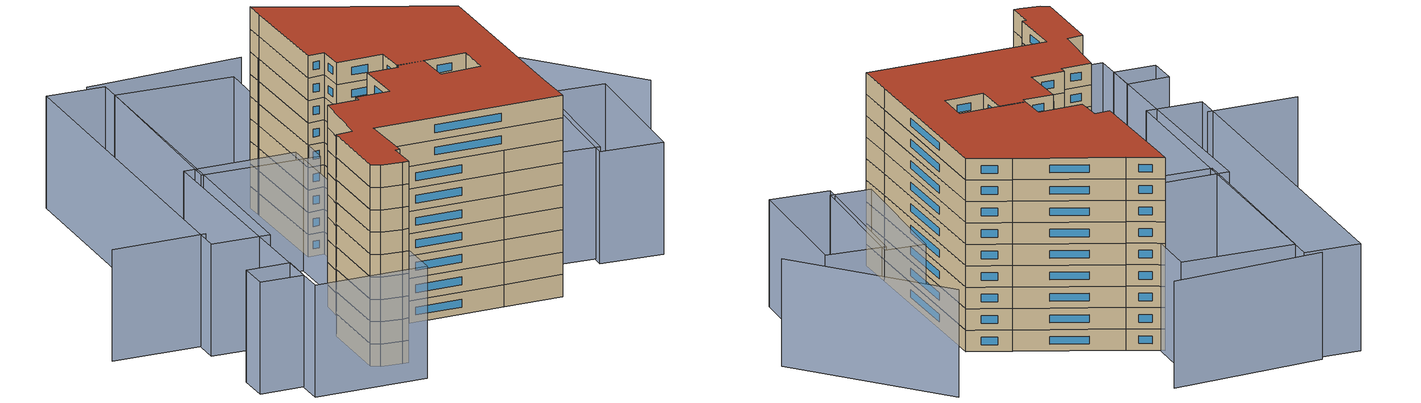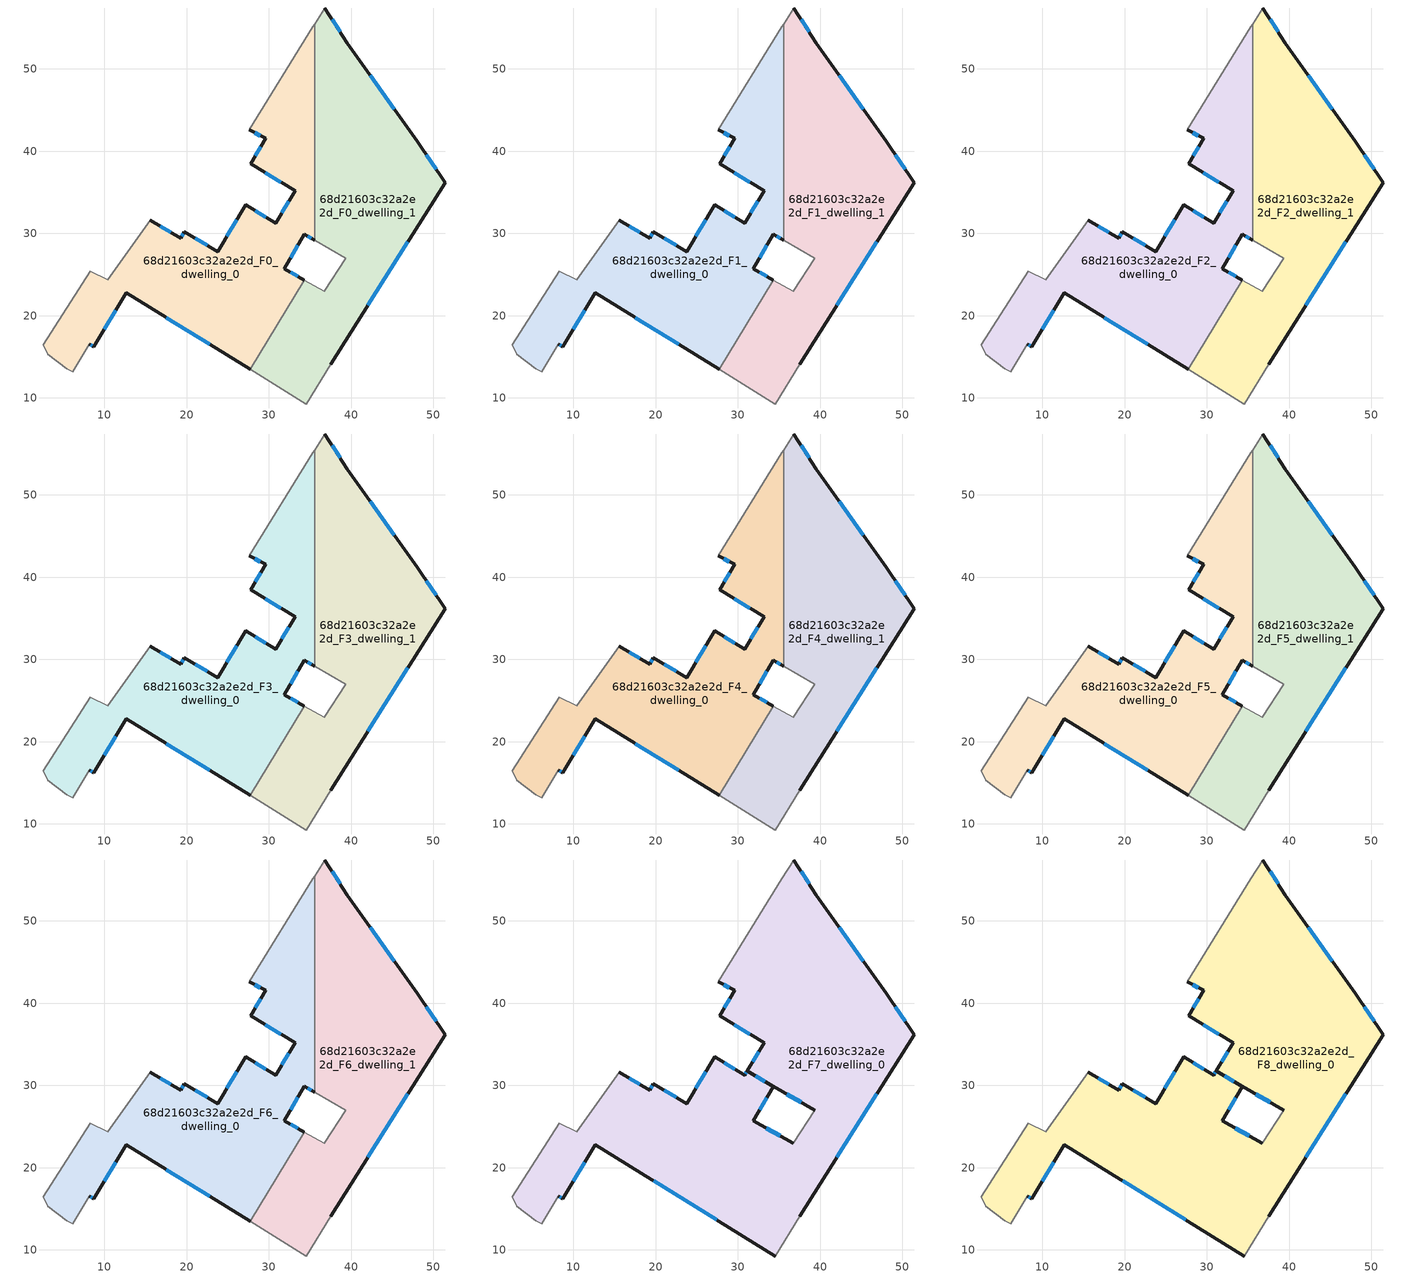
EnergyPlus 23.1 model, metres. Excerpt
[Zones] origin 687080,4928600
68d21603c32a2e2d_F0_dwelling_0
 floor ground (EU_floor_Construction): 35.56,55.42 35.56,29.17 34.3,29.91 31.87,25.7 34.31,24.34 27.76,13.46 12.63,22.82 8.71,16.24 8.18,16.55 6.15,13.18 5.43,13.56 3.14,15.31 2.57,16.49 8.26,25.37 10.41,24.39 15.6,31.6 19.27,29.44 19.72,30.21 23.81,27.79 27.18,33.52 30.81,31.23 33.19,35.19 27.78,38.45 29.59,41.55 27.61,42.58 35.36,55.11 z0
 wall outside (EU_wall_Construction): 27.61,42.58 29.59,41.55 27.78,38.45 33.19,35.19 30.81,31.23 27.18,33.52 23.81,27.79 19.72,30.21 19.27,29.44 15.6,31.6 / 34.31,24.34 31.87,25.7 34.3,29.91 35.56,29.17 / 8.18,16.55 8.71,16.24 12.63,22.82 27.76,13.46 z0:3
 wall adiabatic (EU_wall_Construction): 35.56,55.42 35.36,55.11 27.61,42.58 / 15.6,31.6 10.41,24.39 8.26,25.37 2.57,16.49 3.14,15.31 5.43,13.56 6.15,13.18 8.18,16.55 / 27.76,13.46 34.31,24.34 z0:3
 wall to 68d21603c32a2e2d_F0_dwelling_1 (EU_wall_Construction): 35.56,29.17 35.56,55.42 z0:3
 window (EU_Window_Construction): 22.48,28.57 21.05,29.42 / 26.09,31.65 24.91,29.65 / 29.63,31.97 28.36,32.77 / 32.42,33.9 31.59,32.51 / 29.54,37.39 31.43,36.25 / 29,40.54 28.37,39.45 / 28.26,42.24 28.95,41.88 / 34.71,29.67 35.15,29.41 / 32.66,27.07 33.51,28.54 / 33.52,24.78 32.67,25.25 / 17.55,19.77 22.84,16.5 / 9.99,18.38 11.36,20.68 / 8.36,16.45 8.54,16.34 / 18.08,30.14 16.8,30.89 / 19.58,29.96 19.42,29.69 z0.98:2.02
68d21603c32a2e2d_F0_dwelling_1
 floor ground (EU_floor_Construction): 39.54,53.13 48.02,41.21 51.44,36.17 37.5,14.1 34.54,9.27 27.76,13.46 34.31,24.34 36.73,22.99 39.33,26.98 35.56,29.17 35.56,55.42 36.79,57.41 z0
 wall outside (EU_wall_Construction): 37.5,14.1 51.44,36.17 48.02,41.21 39.54,53.13 36.79,57.41 z0:3
 wall adiabatic (EU_wall_Construction): 35.56,29.17 39.33,26.98 36.73,22.99 34.31,24.34 27.76,13.46 34.54,9.27 37.5,14.1 / 36.79,57.41 35.56,55.42 z0:3
 window (EU_Window_Construction): 45.27,45.08 42.3,49.26 / 50.33,37.8 49.14,39.57 / 42.04,21.27 46.91,28.99 / 38.65,54.52 37.69,56.02 z0.98:2.02
68d21603c32a2e2d_F1_dwelling_0
 floor to 68d21603c32a2e2d_F0_dwelling_0 (EU_floor_Construction): 35.56,55.42 35.56,29.17 34.3,29.91 31.87,25.7 34.31,24.34 27.76,13.46 12.63,22.82 8.71,16.24 8.18,16.55 6.15,13.18 5.43,13.56 3.14,15.31 2.57,16.49 8.26,25.37 10.41,24.39 15.6,31.6 19.27,29.44 19.72,30.21 23.81,27.79 27.18,33.52 30.81,31.23 33.19,35.19 27.78,38.45 29.59,41.55 27.61,42.58 35.36,55.11 z3
 wall outside (EU_wall_Construction): 27.61,42.58 29.59,41.55 27.78,38.45 33.19,35.19 30.81,31.23 27.18,33.52 23.81,27.79 19.72,30.21 19.27,29.44 15.6,31.6 / 34.31,24.34 31.87,25.7 34.3,29.91 35.56,29.17 / 8.18,16.55 8.71,16.24 12.63,22.82 27.76,13.46 z3:6
 wall adiabatic (EU_wall_Construction): 35.56,55.42 35.36,55.11 27.61,42.58 / 15.6,31.6 10.41,24.39 8.26,25.37 2.57,16.49 3.14,15.31 5.43,13.56 6.15,13.18 8.18,16.55 / 27.76,13.46 34.31,24.34 z3:6
 wall to 68d21603c32a2e2d_F1_dwelling_1 (EU_wall_Construction): 35.56,29.17 35.56,55.42 z3:6
 window (EU_Window_Construction): 22.48,28.57 21.05,29.42 / 26.09,31.65 24.91,29.65 / 29.63,31.97 28.36,32.77 / 32.42,33.9 31.59,32.51 / 29.54,37.39 31.43,36.25 / 29,40.54 28.37,39.45 / 28.26,42.24 28.95,41.88 / 34.71,29.67 35.15,29.41 / 32.66,27.07 33.51,28.54 / 33.52,24.78 32.67,25.25 / 17.55,19.77 22.84,16.5 / 9.99,18.38 11.36,20.68 / 8.36,16.45 8.54,16.34 / 18.08,30.14 16.8,30.89 / 19.58,29.96 19.42,29.69 z3.98:5.02
68d21603c32a2e2d_F1_dwelling_1
 floor to 68d21603c32a2e2d_F0_dwelling_1 (EU_floor_Construction): 39.54,53.13 48.02,41.21 51.44,36.17 37.5,14.1 34.54,9.27 27.76,13.46 34.31,24.34 36.73,22.99 39.33,26.98 35.56,29.17 35.56,55.42 36.79,57.41 z3
 wall outside (EU_wall_Construction): 37.5,14.1 51.44,36.17 48.02,41.21 39.54,53.13 36.79,57.41 z3:6
 wall adiabatic (EU_wall_Construction): 35.56,29.17 39.33,26.98 36.73,22.99 34.31,24.34 27.76,13.46 34.54,9.27 37.5,14.1 / 36.79,57.41 35.56,55.42 z3:6
 window (EU_Window_Construction): 45.27,45.08 42.3,49.26 / 50.33,37.8 49.14,39.57 / 42.04,21.27 46.91,28.99 / 38.65,54.52 37.69,56.02 z3.98:5.02
68d21603c32a2e2d_F2_dwelling_0
 floor to 68d21603c32a2e2d_F1_dwelling_0 (EU_floor_Construction): 35.56,55.42 35.56,29.17 34.3,29.91 31.87,25.7 34.31,24.34 27.76,13.46 12.63,22.82 8.71,16.24 8.18,16.55 6.15,13.18 5.43,13.56 3.14,15.31 2.57,16.49 8.26,25.37 10.41,24.39 15.6,31.6 19.27,29.44 19.72,30.21 23.81,27.79 27.18,33.52 30.81,31.23 33.19,35.19 27.78,38.45 29.59,41.55 27.61,42.58 35.36,55.11 z6
 wall outside (EU_wall_Construction): 27.61,42.58 29.59,41.55 27.78,38.45 33.19,35.19 30.81,31.23 27.18,33.52 23.81,27.79 19.72,30.21 19.27,29.44 15.6,31.6 / 34.31,24.34 31.87,25.7 34.3,29.91 35.56,29.17 / 8.18,16.55 8.71,16.24 12.63,22.82 27.76,13.46 z6:9
 wall adiabatic (EU_wall_Construction): 35.56,55.42 35.36,55.11 27.61,42.58 / 15.6,31.6 10.41,24.39 8.26,25.37 2.57,16.49 3.14,15.31 5.43,13.56 6.15,13.18 8.18,16.55 / 27.76,13.46 34.31,24.34 z6:9
 wall to 68d21603c32a2e2d_F2_dwelling_1 (EU_wall_Construction): 35.56,29.17 35.56,55.42 z6:9
 window (EU_Window_Construction): 22.48,28.57 21.05,29.42 / 26.09,31.65 24.91,29.65 / 29.63,31.97 28.36,32.77 / 32.42,33.9 31.59,32.51 / 29.54,37.39 31.43,36.25 / 29,40.54 28.37,39.45 / 28.26,42.24 28.95,41.88 / 34.71,29.67 35.15,29.41 / 32.66,27.07 33.51,28.54 / 33.52,24.78 32.67,25.25 / 17.55,19.77 22.84,16.5 / 9.99,18.38 11.36,20.68 / 8.36,16.45 8.54,16.34 / 18.08,30.14 16.8,30.89 / 19.58,29.96 19.42,29.69 z6.98:8.02
68d21603c32a2e2d_F2_dwelling_1
 floor to 68d21603c32a2e2d_F1_dwelling_1 (EU_floor_Construction): 39.54,53.13 48.02,41.21 51.44,36.17 37.5,14.1 34.54,9.27 27.76,13.46 34.31,24.34 36.73,22.99 39.33,26.98 35.56,29.17 35.56,55.42 36.79,57.41 z6
 wall outside (EU_wall_Construction): 37.5,14.1 51.44,36.17 48.02,41.21 39.54,53.13 36.79,57.41 z6:9
 wall adiabatic (EU_wall_Construction): 35.56,29.17 39.33,26.98 36.73,22.99 34.31,24.34 27.76,13.46 34.54,9.27 37.5,14.1 / 36.79,57.41 35.56,55.42 z6:9
 window (EU_Window_Construction): 45.27,45.08 42.3,49.26 / 50.33,37.8 49.14,39.57 / 42.04,21.27 46.91,28.99 / 38.65,54.52 37.69,56.02 z6.98:8.02
68d21603c32a2e2d_F3_dwelling_0
 floor to 68d21603c32a2e2d_F2_dwelling_0 (EU_floor_Construction): 35.56,55.42 35.56,29.17 34.3,29.91 31.87,25.7 34.31,24.34 27.76,13.46 12.63,22.82 8.71,16.24 8.18,16.55 6.15,13.18 5.43,13.56 3.14,15.31 2.57,16.49 8.26,25.37 10.41,24.39 15.6,31.6 19.27,29.44 19.72,30.21 23.81,27.79 27.18,33.52 30.81,31.23 33.19,35.19 27.78,38.45 29.59,41.55 27.61,42.58 35.36,55.11 z9
 wall outside (EU_wall_Construction): 27.61,42.58 29.59,41.55 27.78,38.45 33.19,35.19 30.81,31.23 27.18,33.52 23.81,27.79 19.72,30.21 19.27,29.44 15.6,31.6 / 34.31,24.34 31.87,25.7 34.3,29.91 35.56,29.17 / 8.18,16.55 8.71,16.24 12.63,22.82 27.76,13.46 z9:12
 wall adiabatic (EU_wall_Construction): 35.56,55.42 35.36,55.11 27.61,42.58 / 15.6,31.6 10.41,24.39 8.26,25.37 2.57,16.49 3.14,15.31 5.43,13.56 6.15,13.18 8.18,16.55 / 27.76,13.46 34.31,24.34 z9:12
 wall to 68d21603c32a2e2d_F3_dwelling_1 (EU_wall_Construction): 35.56,29.17 35.56,55.42 z9:12
 window (EU_Window_Construction): 22.48,28.57 21.05,29.42 / 26.09,31.65 24.91,29.65 / 29.63,31.97 28.36,32.77 / 32.42,33.9 31.59,32.51 / 29.54,37.39 31.43,36.25 / 29,40.54 28.37,39.45 / 28.26,42.24 28.95,41.88 / 34.71,29.67 35.15,29.41 / 32.66,27.07 33.51,28.54 / 33.52,24.78 32.67,25.25 / 17.55,19.77 22.84,16.5 / 9.99,18.38 11.36,20.68 / 8.36,16.45 8.54,16.34 / 18.08,30.14 16.8,30.89 / 19.58,29.96 19.42,29.69 z9.98:11.02
68d21603c32a2e2d_F3_dwelling_1
 floor to 68d21603c32a2e2d_F2_dwelling_1 (EU_floor_Construction): 39.54,53.13 48.02,41.21 51.44,36.17 37.5,14.1 34.54,9.27 27.76,13.46 34.31,24.34 36.73,22.99 39.33,26.98 35.56,29.17 35.56,55.42 36.79,57.41 z9
 wall outside (EU_wall_Construction): 37.5,14.1 51.44,36.17 48.02,41.21 39.54,53.13 36.79,57.41 z9:12
 wall adiabatic (EU_wall_Construction): 35.56,29.17 39.33,26.98 36.73,22.99 34.31,24.34 27.76,13.46 34.54,9.27 37.5,14.1 / 36.79,57.41 35.56,55.42 z9:12
 window (EU_Window_Construction): 45.27,45.08 42.3,49.26 / 50.33,37.8 49.14,39.57 / 42.04,21.27 46.91,28.99 / 38.65,54.52 37.69,56.02 z9.98:11.02
68d21603c32a2e2d_F4_dwelling_0
 floor to 68d21603c32a2e2d_F3_dwelling_0 (EU_floor_Construction): 35.56,55.42 35.56,29.17 34.3,29.91 31.87,25.7 34.31,24.34 27.76,13.46 12.63,22.82 8.71,16.24 8.18,16.55 6.15,13.18 5.43,13.56 3.14,15.31 2.57,16.49 8.26,25.37 10.41,24.39 15.6,31.6 19.27,29.44 19.72,30.21 23.81,27.79 27.18,33.52 30.81,31.23 33.19,35.19 27.78,38.45 29.59,41.55 27.61,42.58 35.36,55.11 z12
 wall outside (EU_wall_Construction): 27.61,42.58 29.59,41.55 27.78,38.45 33.19,35.19 30.81,31.23 27.18,33.52 23.81,27.79 19.72,30.21 19.27,29.44 15.6,31.6 / 34.31,24.34 31.87,25.7 34.3,29.91 35.56,29.17 / 8.18,16.55 8.71,16.24 12.63,22.82 27.76,13.46 z12:15
 wall adiabatic (EU_wall_Construction): 35.56,55.42 35.36,55.11 27.61,42.58 / 15.6,31.6 10.41,24.39 8.26,25.37 2.57,16.49 3.14,15.31 5.43,13.56 6.15,13.18 8.18,16.55 / 27.76,13.46 34.31,24.34 z12:15
 wall to 68d21603c32a2e2d_F4_dwelling_1 (EU_wall_Construction): 35.56,29.17 35.56,55.42 z12:15
 window (EU_Window_Construction): 22.48,28.57 21.05,29.42 / 26.09,31.65 24.91,29.65 / 29.63,31.97 28.36,32.77 / 32.42,33.9 31.59,32.51 / 29.54,37.39 31.43,36.25 / 29,40.54 28.37,39.45 / 28.26,42.24 28.95,41.88 / 34.71,29.67 35.15,29.41 / 32.66,27.07 33.51,28.54 / 33.52,24.78 32.67,25.25 / 17.55,19.77 22.84,16.5 / 9.99,18.38 11.36,20.68 / 8.36,16.45 8.54,16.34 / 18.08,30.14 16.8,30.89 / 19.58,29.96 19.42,29.69 z12.98:14.02
68d21603c32a2e2d_F4_dwelling_1
 floor to 68d21603c32a2e2d_F3_dwelling_1 (EU_floor_Construction): 39.54,53.13 48.02,41.21 51.44,36.17 37.5,14.1 34.54,9.27 27.76,13.46 34.31,24.34 36.73,22.99 39.33,26.98 35.56,29.17 35.56,55.42 36.79,57.41 z12
 wall outside (EU_wall_Construction): 37.5,14.1 51.44,36.17 48.02,41.21 39.54,53.13 36.79,57.41 z12:15
 wall adiabatic (EU_wall_Construction): 35.56,29.17 39.33,26.98 36.73,22.99 34.31,24.34 27.76,13.46 34.54,9.27 37.5,14.1 / 36.79,57.41 35.56,55.42 z12:15
 window (EU_Window_Construction): 45.27,45.08 42.3,49.26 / 50.33,37.8 49.14,39.57 / 42.04,21.27 46.91,28.99 / 38.65,54.52 37.69,56.02 z12.98:14.02
68d21603c32a2e2d_F5_dwelling_0
 floor to 68d21603c32a2e2d_F4_dwelling_0 (EU_floor_Construction): 35.56,55.42 35.56,29.17 34.3,29.91 31.87,25.7 34.31,24.34 27.76,13.46 12.63,22.82 8.71,16.24 8.18,16.55 6.15,13.18 5.43,13.56 3.14,15.31 2.57,16.49 8.26,25.37 10.41,24.39 15.6,31.6 19.27,29.44 19.72,30.21 23.81,27.79 27.18,33.52 30.81,31.23 33.19,35.19 27.78,38.45 29.59,41.55 27.61,42.58 35.36,55.11 z15
 wall outside (EU_wall_Construction): 27.61,42.58 29.59,41.55 27.78,38.45 33.19,35.19 30.81,31.23 27.18,33.52 23.81,27.79 19.72,30.21 19.27,29.44 15.6,31.6 / 34.31,24.34 31.87,25.7 34.3,29.91 35.56,29.17 / 8.18,16.55 8.71,16.24 12.63,22.82 27.76,13.46 z15:18
 wall adiabatic (EU_wall_Construction): 35.56,55.42 35.36,55.11 27.61,42.58 / 15.6,31.6 10.41,24.39 8.26,25.37 2.57,16.49 3.14,15.31 5.43,13.56 6.15,13.18 8.18,16.55 / 27.76,13.46 34.31,24.34 z15:18
 wall to 68d21603c32a2e2d_F5_dwelling_1 (EU_wall_Construction): 35.56,29.17 35.56,55.42 z15:18
 window (EU_Window_Construction): 22.48,28.57 21.05,29.42 / 26.09,31.65 24.91,29.65 / 29.63,31.97 28.36,32.77 / 32.42,33.9 31.59,32.51 / 29.54,37.39 31.43,36.25 / 29,40.54 28.37,39.45 / 28.26,42.24 28.95,41.88 / 34.71,29.67 35.15,29.41 / 32.66,27.07 33.51,28.54 / 33.52,24.78 32.67,25.25 / 17.55,19.77 22.84,16.5 / 9.99,18.38 11.36,20.68 / 8.36,16.45 8.54,16.34 / 18.08,30.14 16.8,30.89 / 19.58,29.96 19.42,29.69 z15.98:17.02
68d21603c32a2e2d_F5_dwelling_1
 floor to 68d21603c32a2e2d_F4_dwelling_1 (EU_floor_Construction): 39.54,53.13 48.02,41.21 51.44,36.17 37.5,14.1 34.54,9.27 27.76,13.46 34.31,24.34 36.73,22.99 39.33,26.98 35.56,29.17 35.56,55.42 36.79,57.41 z15
 wall outside (EU_wall_Construction): 37.5,14.1 51.44,36.17 48.02,41.21 39.54,53.13 36.79,57.41 z15:18
 wall adiabatic (EU_wall_Construction): 35.56,29.17 39.33,26.98 36.73,22.99 34.31,24.34 27.76,13.46 34.54,9.27 37.5,14.1 / 36.79,57.41 35.56,55.42 z15:18
 window (EU_Window_Construction): 45.27,45.08 42.3,49.26 / 50.33,37.8 49.14,39.57 / 42.04,21.27 46.91,28.99 / 38.65,54.52 37.69,56.02 z15.98:17.02
68d21603c32a2e2d_F6_dwelling_0
 floor to 68d21603c32a2e2d_F5_dwelling_0 (EU_floor_Construction): 35.56,55.42 35.56,29.17 34.3,29.91 31.87,25.7 34.31,24.34 27.76,13.46 12.63,22.82 8.71,16.24 8.18,16.55 6.15,13.18 5.43,13.56 3.14,15.31 2.57,16.49 8.26,25.37 10.41,24.39 15.6,31.6 19.27,29.44 19.72,30.21 23.81,27.79 27.18,33.52 30.81,31.23 33.19,35.19 27.78,38.45 29.59,41.55 27.61,42.58 35.36,55.11 z18
 wall outside (EU_wall_Construction): 27.61,42.58 29.59,41.55 27.78,38.45 33.19,35.19 30.81,31.23 27.18,33.52 23.81,27.79 19.72,30.21 19.27,29.44 15.6,31.6 / 34.31,24.34 31.87,25.7 34.3,29.91 35.56,29.17 / 8.18,16.55 8.71,16.24 12.63,22.82 27.76,13.46 z18:21
 wall adiabatic (EU_wall_Construction): 35.56,55.42 35.36,55.11 27.61,42.58 / 15.6,31.6 10.41,24.39 8.26,25.37 2.57,16.49 3.14,15.31 5.43,13.56 6.15,13.18 8.18,16.55 / 27.76,13.46 34.31,24.34 z18:21
 wall to 68d21603c32a2e2d_F6_dwelling_1 (EU_wall_Construction): 35.56,29.17 35.56,55.42 z18:21
 window (EU_Window_Construction): 22.48,28.57 21.05,29.42 / 26.09,31.65 24.91,29.65 / 29.63,31.97 28.36,32.77 / 32.42,33.9 31.59,32.51 / 29.54,37.39 31.43,36.25 / 29,40.54 28.37,39.45 / 28.26,42.24 28.95,41.88 / 34.71,29.67 35.15,29.41 / 32.66,27.07 33.51,28.54 / 33.52,24.78 32.67,25.25 / 17.55,19.77 22.84,16.5 / 9.99,18.38 11.36,20.68 / 8.36,16.45 8.54,16.34 / 18.08,30.14 16.8,30.89 / 19.58,29.96 19.42,29.69 z18.98:20.02
 roof outside (EU_roof_Construction): 34.28,29.86 34.3,29.9 31.15,31.79 30.81,31.23 31.13,31.75 z21
68d21603c32a2e2d_F6_dwelling_1
 floor to 68d21603c32a2e2d_F5_dwelling_1 (EU_floor_Construction): 39.54,53.13 48.02,41.21 51.44,36.17 37.5,14.1 34.54,9.27 27.76,13.46 34.31,24.34 36.73,22.99 39.33,26.98 35.56,29.17 35.56,55.42 36.79,57.41 z18
 wall outside (EU_wall_Construction): 37.5,14.1 51.44,36.17 48.02,41.21 39.54,53.13 36.79,57.41 z18:21
 wall adiabatic (EU_wall_Construction): 35.56,29.17 39.33,26.98 36.73,22.99 34.31,24.34 27.76,13.46 34.54,9.27 37.5,14.1 / 36.79,57.41 35.56,55.42 z18:21
 window (EU_Window_Construction): 45.27,45.08 42.3,49.26 / 50.33,37.8 49.14,39.57 / 42.04,21.27 46.91,28.99 / 38.65,54.52 37.69,56.02 z18.98:20.02
68d21603c32a2e2d_F7_dwelling_0
 floor to 68d21603c32a2e2d_F6_dwelling_0 (EU_floor_Construction): 35.56,55.42 35.56,29.17 34.3,29.91 31.15,31.79 33.19,35.19 27.78,38.45 29.59,41.55 27.61,42.58 35.36,55.11 z21; 31.13,31.75 34.28,29.86 31.87,25.7 34.31,24.34 27.76,13.46 12.63,22.82 8.71,16.24 8.18,16.55 6.15,13.18 5.43,13.56 3.14,15.31 2.57,16.49 8.26,25.37 10.41,24.39 15.6,31.6 19.27,29.44 19.72,30.21 23.81,27.79 27.18,33.52 30.81,31.23 z21
 floor to 68d21603c32a2e2d_F6_dwelling_1 (EU_floor_Construction): 39.54,53.13 48.02,41.21 51.44,36.17 37.5,14.1 34.54,9.27 27.76,13.46 34.31,24.34 36.73,22.99 39.33,26.98 35.56,29.17 35.56,55.42 36.79,57.41 z21
 wall outside (EU_wall_Construction): 36.73,22.99 31.87,25.7 34.28,29.86 31.13,31.75 30.81,31.23 27.18,33.52 23.81,27.79 19.72,30.21 19.27,29.44 15.6,31.6 / 34.3,29.9 39.33,26.98 / 34.3,29.9 31.15,31.79 / 27.61,42.58 29.59,41.55 27.78,38.45 33.19,35.19 31.15,31.79 / 37.5,14.1 51.44,36.17 48.02,41.21 39.54,53.13 36.79,57.41 / 8.18,16.55 8.71,16.24 12.63,22.82 34.54,9.27 z21:24
 wall adiabatic (EU_wall_Construction): 39.33,26.98 36.73,22.99 / 36.79,57.41 35.36,55.11 27.61,42.58 / 34.54,9.27 37.5,14.1 / 15.6,31.6 10.41,24.39 8.26,25.37 2.57,16.49 3.14,15.31 5.43,13.56 6.15,13.18 8.18,16.55 z21:24
 window (EU_Window_Construction): 22.48,28.57 21.05,29.42 / 26.09,31.65 24.91,29.65 / 29.63,31.97 28.36,32.77 / 31.03,31.58 30.92,31.4 / 33.25,30.47 32.15,31.14 / 32.65,27.05 33.49,28.51 / 35.15,23.87 33.45,24.81 / 35.94,28.95 37.7,27.93 / 33.28,30.52 32.18,31.18 / 32.53,34.08 31.82,32.9 / 29.54,37.39 31.43,36.25 / 29,40.54 28.37,39.45 / 28.26,42.24 28.95,41.88 / 38.65,54.52 37.69,56.02 / 45.27,45.08 42.3,49.26 / 50.33,37.8 49.14,39.57 / 42.04,21.27 46.91,28.99 / 19.76,18.41 27.42,13.67 / 9.99,18.38 11.36,20.68 / 8.36,16.45 8.54,16.34 / 18.08,30.14 16.8,30.89 / 19.58,29.96 19.42,29.69 z21.98:23.02
68d21603c32a2e2d_F8_dwelling_0
 floor to 68d21603c32a2e2d_F7_dwelling_0 (EU_floor_Construction): 39.54,53.13 48.02,41.21 51.44,36.17 37.5,14.1 34.54,9.27 12.63,22.82 8.71,16.24 8.18,16.55 6.15,13.18 5.43,13.56 3.14,15.31 2.57,16.49 8.26,25.37 10.41,24.39 15.6,31.6 19.27,29.44 19.72,30.21 23.81,27.79 27.18,33.52 30.81,31.23 31.13,31.75 34.28,29.86 31.87,25.7 36.73,22.99 39.33,26.98 34.3,29.9 31.15,31.79 33.19,35.19 27.78,38.45 29.59,41.55 27.61,42.58 35.36,55.11 36.79,57.41 z24
 wall outside (EU_wall_Construction): 36.73,22.99 31.87,25.7 34.28,29.86 31.13,31.75 30.81,31.23 27.18,33.52 23.81,27.79 19.72,30.21 19.27,29.44 15.6,31.6 / 34.3,29.9 39.33,26.98 / 34.3,29.9 31.15,31.79 / 27.61,42.58 29.59,41.55 27.78,38.45 33.19,35.19 31.15,31.79 / 37.5,14.1 51.44,36.17 48.02,41.21 39.54,53.13 36.79,57.41 / 8.18,16.55 8.71,16.24 12.63,22.82 34.54,9.27 z24:27
 wall adiabatic (EU_wall_Construction): 39.33,26.98 36.73,22.99 / 36.79,57.41 35.36,55.11 27.61,42.58 / 34.54,9.27 37.5,14.1 / 15.6,31.6 10.41,24.39 8.26,25.37 2.57,16.49 3.14,15.31 5.43,13.56 6.15,13.18 8.18,16.55 z24:27
 window (EU_Window_Construction): 22.48,28.57 21.05,29.42 / 26.09,31.65 24.91,29.65 / 29.63,31.97 28.36,32.77 / 31.03,31.58 30.92,31.4 / 33.25,30.47 32.15,31.14 / 32.65,27.05 33.49,28.51 / 35.15,23.87 33.45,24.81 / 35.94,28.95 37.7,27.93 / 33.28,30.52 32.18,31.18 / 32.53,34.08 31.82,32.9 / 29.54,37.39 31.43,36.25 / 29,40.54 28.37,39.45 / 28.26,42.24 28.95,41.88 / 38.65,54.52 37.69,56.02 / 45.27,45.08 42.3,49.26 / 50.33,37.8 49.14,39.57 / 42.04,21.27 46.91,28.99 / 19.76,18.41 27.42,13.67 / 9.99,18.38 11.36,20.68 / 8.36,16.45 8.54,16.34 / 18.08,30.14 16.8,30.89 / 19.58,29.96 19.42,29.69 z24.98:26.02
 roof outside (EU_roof_Construction): 37.5,14.1 51.44,36.17 48.02,41.21 39.54,53.13 36.79,57.41 35.36,55.11 27.61,42.58 29.59,41.55 27.78,38.45 33.19,35.19 31.15,31.79 34.3,29.9 39.33,26.98 36.73,22.99 31.87,25.7 34.28,29.86 31.13,31.75 30.81,31.23 27.18,33.52 23.81,27.79 19.72,30.21 19.27,29.44 15.6,31.6 10.41,24.39 8.26,25.37 2.57,16.49 3.14,15.31 5.43,13.56 6.15,13.18 8.18,16.55 8.71,16.24 12.63,22.82 34.54,9.27 z27
shading: 68.8,19.13 64.72,44.03 / -3.32,37.08 -14.01,43.9 / 46.72,65.46 27.97,75.92 / 64.71,23.15 53.01,6.58 / 53.01,6.58 46.09,11.47 / 46.09,11.47 57.78,28.04 / 57.78,28.04 64.71,23.15 / 42.82,15.66 54.34,31.91 / 54.34,31.91 59,28.6 / 59,28.6 47.47,12.36 / 47.47,12.36 42.82,15.66 / -10.33,26.37 -5.31,23.19 / -5.31,23.19 -7.61,19.56 / -7.61,19.56 -12.63,22.75 / -12.63,22.75 -10.33,26.37 / 3.28,8.45 -9.54,16.56 / -9.54,16.56 12.08,50.73 / 12.08,50.73 24.9,42.63 / 24.9,42.63 3.28,8.45 / 29.36,74.09 0.9,30.3 / 0.9,30.3 -5.75,34.62 / -5.75,34.62 22.71,78.41 / 22.71,78.41 29.36,74.09 / 12.21,48.25 27.7,71.53 / 27.7,71.53 40.99,62.69 / 40.99,62.69 25.5,39.41 / 25.5,39.41 12.21,48.25 z0:15
[Building]
EU S2 Campaign: North Axis=0; Terrain=City; Solar Distribution=FullExterior
[Site:Location]
Bologna: Latitude=44.5; Longitude=11.25; Time Zone=1; Elevation=37
[SizingPeriod:WeatherFileDays]
AnnualSizingPeriod: Begin Month=1; Begin Day of Month=1; End Month=12; End Day of Month=31; Day of Week for Start Day=Monday; Use Weather File Daylight Saving Period=No; Use Weather File Rain and Snow Indicators=No
[MATERIAL]
EU_InternalMass_Material: Roughness=MediumRough; Thickness=0.1; Conductivity=1; Density=1800; Specific Heat=900; Thermal Absorptance=0.9; Solar Absorptance=0.7; Visible Absorptance=0.7
[MATERIAL:NOMASS] Roughness=MediumRough; Thermal Absorptance=0.9; Solar Absorptance=0.7; Visible Absorptance=0.7
Name | Thermal Resistance
EU_wall_NoMass | 0.905828
EU_roof_NoMass | 0.37593
EU_floor_NoMass | 0.67114
[WINDOWMATERIAL:SIMPLEGLAZINGSYSTEM]
EU_Window_SimpleGlazing: UFactor=4.52486; Solar Heat Gain Coefficient=0.85; Visible Transmittance=0.85
[CONSTRUCTION]
EU_wall_Construction: EU_wall_NoMass
EU_roof_Construction: EU_roof_NoMass
EU_floor_Construction: EU_floor_NoMass
EU_InternalMass_Construction: EU_InternalMass_Material
EU_Window_Construction: EU_Window_SimpleGlazing
[ZONE] Type=1; Multiplier=1; Ceiling Height=autocalculate; Floor Area=autocalculate; Part of Total Floor Area=Yes
Name | Volume
68d21603c32a2e2d_F0_dwelling_0; 68d21603c32a2e2d_F1_dwelling_0; 68d21603c32a2e2d_F2_dwelling_0; 68d21603c32a2e2d_F3_dwelling_0; 68d21603c32a2e2d_F4_dwelling_0; 68d21603c32a2e2d_F5_dwelling_0; 68d21603c32a2e2d_F6_dwelling_0 | 1296.06
68d21603c32a2e2d_F7_dwelling_0 | 2591.54
68d21603c32a2e2d_F8_dwelling_0 | 2591.56
68d21603c32a2e2d_F0_dwelling_1; 68d21603c32a2e2d_F1_dwelling_1; 68d21603c32a2e2d_F2_dwelling_1; 68d21603c32a2e2d_F3_dwelling_1; 68d21603c32a2e2d_F4_dwelling_1; 68d21603c32a2e2d_F5_dwelling_1; 68d21603c32a2e2d_F6_dwelling_1 | 1296.03
[INTERNALMASS] Construction=EU_InternalMass_Construction
Name | Zone or ZoneList | Surface Area
68d21603c32a2e2d_F0_dwelling_0_EU_InternalMass | 68d21603c32a2e2d_F0_dwelling_0 | 432.018
68d21603c32a2e2d_F0_dwelling_1_EU_InternalMass | 68d21603c32a2e2d_F0_dwelling_1 | 432.009
68d21603c32a2e2d_F1_dwelling_0_EU_InternalMass | 68d21603c32a2e2d_F1_dwelling_0 | 432.018
68d21603c32a2e2d_F1_dwelling_1_EU_InternalMass | 68d21603c32a2e2d_F1_dwelling_1 | 432.009
68d21603c32a2e2d_F2_dwelling_0_EU_InternalMass | 68d21603c32a2e2d_F2_dwelling_0 | 432.018
68d21603c32a2e2d_F2_dwelling_1_EU_InternalMass | 68d21603c32a2e2d_F2_dwelling_1 | 432.009
68d21603c32a2e2d_F3_dwelling_0_EU_InternalMass | 68d21603c32a2e2d_F3_dwelling_0 | 432.018
68d21603c32a2e2d_F3_dwelling_1_EU_InternalMass | 68d21603c32a2e2d_F3_dwelling_1 | 432.009
68d21603c32a2e2d_F4_dwelling_0_EU_InternalMass | 68d21603c32a2e2d_F4_dwelling_0 | 432.018
68d21603c32a2e2d_F4_dwelling_1_EU_InternalMass | 68d21603c32a2e2d_F4_dwelling_1 | 432.009
68d21603c32a2e2d_F5_dwelling_0_EU_InternalMass | 68d21603c32a2e2d_F5_dwelling_0 | 432.018
68d21603c32a2e2d_F5_dwelling_1_EU_InternalMass | 68d21603c32a2e2d_F5_dwelling_1 | 432.009
68d21603c32a2e2d_F6_dwelling_0_EU_InternalMass | 68d21603c32a2e2d_F6_dwelling_0 | 432.018
68d21603c32a2e2d_F6_dwelling_1_EU_InternalMass | 68d21603c32a2e2d_F6_dwelling_1 | 432.009
68d21603c32a2e2d_F7_dwelling_0_EU_InternalMass | 68d21603c32a2e2d_F7_dwelling_0 | 863.842
68d21603c32a2e2d_F8_dwelling_0_EU_InternalMass | 68d21603c32a2e2d_F8_dwelling_0 | 863.842
[OTHEREQUIPMENT] Fuel Type=Electricity; Design Level Calculation Method=Watts/Area; Power per Zone Floor Area=1; Fraction Latent=0; Fraction Radiant=0; Fraction Lost=0; Carbon Dioxide Generation Rate=0; EndUse Subcategory=EU_Step8_InternalGains
Name | Zone or ZoneList or Space or SpaceList | Schedule
EU_Step8_InternalGain_68d21603c32a2e2d_F0_dwelling_0_f000 | 68d21603c32a2e2d_F0_dwelling_0 | EU_Step8_GainSchedule_68d21603c32a2e2d_F0_dwelling_0_f000
EU_Step8_InternalGain_68d21603c32a2e2d_F0_dwelling_1_f000 | 68d21603c32a2e2d_F0_dwelling_1 | EU_Step8_GainSchedule_68d21603c32a2e2d_F0_dwelling_1_f000
EU_Step8_InternalGain_68d21603c32a2e2d_F1_dwelling_0_f000 | 68d21603c32a2e2d_F1_dwelling_0 | EU_Step8_GainSchedule_68d21603c32a2e2d_F1_dwelling_0_f000
EU_Step8_InternalGain_68d21603c32a2e2d_F1_dwelling_1_f000 | 68d21603c32a2e2d_F1_dwelling_1 | EU_Step8_GainSchedule_68d21603c32a2e2d_F1_dwelling_1_f000
EU_Step8_InternalGain_68d21603c32a2e2d_F2_dwelling_0_f000 | 68d21603c32a2e2d_F2_dwelling_0 | EU_Step8_GainSchedule_68d21603c32a2e2d_F2_dwelling_0_f000
EU_Step8_InternalGain_68d21603c32a2e2d_F2_dwelling_1_f000 | 68d21603c32a2e2d_F2_dwelling_1 | EU_Step8_GainSchedule_68d21603c32a2e2d_F2_dwelling_1_f000
EU_Step8_InternalGain_68d21603c32a2e2d_F3_dwelling_0_f000 | 68d21603c32a2e2d_F3_dwelling_0 | EU_Step8_GainSchedule_68d21603c32a2e2d_F3_dwelling_0_f000
EU_Step8_InternalGain_68d21603c32a2e2d_F3_dwelling_1_f000 | 68d21603c32a2e2d_F3_dwelling_1 | EU_Step8_GainSchedule_68d21603c32a2e2d_F3_dwelling_1_f000
EU_Step8_InternalGain_68d21603c32a2e2d_F4_dwelling_0_f000 | 68d21603c32a2e2d_F4_dwelling_0 | EU_Step8_GainSchedule_68d21603c32a2e2d_F4_dwelling_0_f000
EU_Step8_InternalGain_68d21603c32a2e2d_F4_dwelling_1_f000 | 68d21603c32a2e2d_F4_dwelling_1 | EU_Step8_GainSchedule_68d21603c32a2e2d_F4_dwelling_1_f000
EU_Step8_InternalGain_68d21603c32a2e2d_F5_dwelling_0_f000 | 68d21603c32a2e2d_F5_dwelling_0 | EU_Step8_GainSchedule_68d21603c32a2e2d_F5_dwelling_0_f000
EU_Step8_InternalGain_68d21603c32a2e2d_F5_dwelling_1_f000 | 68d21603c32a2e2d_F5_dwelling_1 | EU_Step8_GainSchedule_68d21603c32a2e2d_F5_dwelling_1_f000
EU_Step8_InternalGain_68d21603c32a2e2d_F6_dwelling_0_f000 | 68d21603c32a2e2d_F6_dwelling_0 | EU_Step8_GainSchedule_68d21603c32a2e2d_F6_dwelling_0_f000
EU_Step8_InternalGain_68d21603c32a2e2d_F6_dwelling_1_f000 | 68d21603c32a2e2d_F6_dwelling_1 | EU_Step8_GainSchedule_68d21603c32a2e2d_F6_dwelling_1_f000
EU_Step8_InternalGain_68d21603c32a2e2d_F7_dwelling_0_f000 | 68d21603c32a2e2d_F7_dwelling_0 | EU_Step8_GainSchedule_68d21603c32a2e2d_F7_dwelling_0_f000
EU_Step8_InternalGain_68d21603c32a2e2d_F8_dwelling_0_f000 | 68d21603c32a2e2d_F8_dwelling_0 | EU_Step8_GainSchedule_68d21603c32a2e2d_F8_dwelling_0_f000
[ZONEVENTILATION:DESIGNFLOWRATE] Schedule=EU_AlwaysOn; Design Flow Rate Calculation Method=AirChanges/Hour; Air Changes per Hour=0.73129; Ventilation Type=Natural; Fan Pressure Rise=0; Fan Total Efficiency=1; Constant Term Coefficient=1; Temperature Term Coefficient=0; Velocity Term Coefficient=0; Velocity Squared Term Coefficient=0; Minimum Indoor Temperature=-100; Maximum Indoor Temperature=100; Delta Temperature=-100; Minimum Outdoor Temperature=-100; Maximum Outdoor Temperature=100; Maximum Wind Speed=40
Name | Zone or ZoneList or Space or SpaceList
EU_ConstantAir_68d21603c32a2e2d_F0_dwelling_0 | 68d21603c32a2e2d_F0_dwelling_0
EU_ConstantAir_68d21603c32a2e2d_F0_dwelling_1 | 68d21603c32a2e2d_F0_dwelling_1
EU_ConstantAir_68d21603c32a2e2d_F1_dwelling_0 | 68d21603c32a2e2d_F1_dwelling_0
EU_ConstantAir_68d21603c32a2e2d_F1_dwelling_1 | 68d21603c32a2e2d_F1_dwelling_1
EU_ConstantAir_68d21603c32a2e2d_F2_dwelling_0 | 68d21603c32a2e2d_F2_dwelling_0
EU_ConstantAir_68d21603c32a2e2d_F2_dwelling_1 | 68d21603c32a2e2d_F2_dwelling_1
EU_ConstantAir_68d21603c32a2e2d_F3_dwelling_0 | 68d21603c32a2e2d_F3_dwelling_0
EU_ConstantAir_68d21603c32a2e2d_F3_dwelling_1 | 68d21603c32a2e2d_F3_dwelling_1
EU_ConstantAir_68d21603c32a2e2d_F4_dwelling_0 | 68d21603c32a2e2d_F4_dwelling_0
EU_ConstantAir_68d21603c32a2e2d_F4_dwelling_1 | 68d21603c32a2e2d_F4_dwelling_1
EU_ConstantAir_68d21603c32a2e2d_F5_dwelling_0 | 68d21603c32a2e2d_F5_dwelling_0
EU_ConstantAir_68d21603c32a2e2d_F5_dwelling_1 | 68d21603c32a2e2d_F5_dwelling_1
EU_ConstantAir_68d21603c32a2e2d_F6_dwelling_0 | 68d21603c32a2e2d_F6_dwelling_0
EU_ConstantAir_68d21603c32a2e2d_F6_dwelling_1 | 68d21603c32a2e2d_F6_dwelling_1
EU_ConstantAir_68d21603c32a2e2d_F7_dwelling_0 | 68d21603c32a2e2d_F7_dwelling_0
EU_ConstantAir_68d21603c32a2e2d_F8_dwelling_0 | 68d21603c32a2e2d_F8_dwelling_0
[HVACTEMPLATE:THERMOSTAT] Constant Heating Setpoint=20; Constant Cooling Setpoint=50
EU_HeatOnly_68d21603c32a2e2d_F0_dwelling_0; EU_HeatOnly_68d21603c32a2e2d_F0_dwelling_1; EU_HeatOnly_68d21603c32a2e2d_F1_dwelling_0; EU_HeatOnly_68d21603c32a2e2d_F1_dwelling_1; EU_HeatOnly_68d21603c32a2e2d_F2_dwelling_0; EU_HeatOnly_68d21603c32a2e2d_F2_dwelling_1; EU_HeatOnly_68d21603c32a2e2d_F3_dwelling_0; EU_HeatOnly_68d21603c32a2e2d_F3_dwelling_1; EU_HeatOnly_68d21603c32a2e2d_F4_dwelling_0; EU_HeatOnly_68d21603c32a2e2d_F4_dwelling_1; EU_HeatOnly_68d21603c32a2e2d_F5_dwelling_0; EU_HeatOnly_68d21603c32a2e2d_F5_dwelling_1; EU_HeatOnly_68d21603c32a2e2d_F6_dwelling_0; EU_HeatOnly_68d21603c32a2e2d_F6_dwelling_1; EU_HeatOnly_68d21603c32a2e2d_F7_dwelling_0; EU_HeatOnly_68d21603c32a2e2d_F8_dwelling_0
[HVACTEMPLATE:ZONE:IDEALLOADSAIRSYSTEM] System Availability Schedule=EU_AlwaysOn; Maximum Heating Supply Air Temperature=50; Minimum Cooling Supply Air Temperature=13; Maximum Heating Supply Air Humidity Ratio=0.0156; Minimum Cooling Supply Air Humidity Ratio=0.0077; Heating Limit=NoLimit; Cooling Limit=NoLimit; Heating Availability Schedule=EU_AlwaysOn; Cooling Availability Schedule=EU_CoolingOff; Dehumidification Control Type=ConstantSensibleHeatRatio; Cooling Sensible Heat Ratio=0.7; Dehumidification Setpoint=60; Humidification Control Type=None; Humidification Setpoint=30; Outdoor Air Method=None; Outdoor Air Flow Rate per Person=0.00944; Outdoor Air Flow Rate per Zone Floor Area=0; Outdoor Air Flow Rate per Zone=0; Demand Controlled Ventilation Type=None; Outdoor Air Economizer Type=NoEconomizer; Heat Recovery Type=None; Sensible Heat Recovery Effectiveness=0.7; Latent Heat Recovery Effectiveness=0.65
Name | Template Thermostat
68d21603c32a2e2d_F0_dwelling_0 | EU_HeatOnly_68d21603c32a2e2d_F0_dwelling_0
68d21603c32a2e2d_F0_dwelling_1 | EU_HeatOnly_68d21603c32a2e2d_F0_dwelling_1
68d21603c32a2e2d_F1_dwelling_0 | EU_HeatOnly_68d21603c32a2e2d_F1_dwelling_0
68d21603c32a2e2d_F1_dwelling_1 | EU_HeatOnly_68d21603c32a2e2d_F1_dwelling_1
68d21603c32a2e2d_F2_dwelling_0 | EU_HeatOnly_68d21603c32a2e2d_F2_dwelling_0
68d21603c32a2e2d_F2_dwelling_1 | EU_HeatOnly_68d21603c32a2e2d_F2_dwelling_1
68d21603c32a2e2d_F3_dwelling_0 | EU_HeatOnly_68d21603c32a2e2d_F3_dwelling_0
68d21603c32a2e2d_F3_dwelling_1 | EU_HeatOnly_68d21603c32a2e2d_F3_dwelling_1
68d21603c32a2e2d_F4_dwelling_0 | EU_HeatOnly_68d21603c32a2e2d_F4_dwelling_0
68d21603c32a2e2d_F4_dwelling_1 | EU_HeatOnly_68d21603c32a2e2d_F4_dwelling_1
68d21603c32a2e2d_F5_dwelling_0 | EU_HeatOnly_68d21603c32a2e2d_F5_dwelling_0
68d21603c32a2e2d_F5_dwelling_1 | EU_HeatOnly_68d21603c32a2e2d_F5_dwelling_1
68d21603c32a2e2d_F6_dwelling_0 | EU_HeatOnly_68d21603c32a2e2d_F6_dwelling_0
68d21603c32a2e2d_F6_dwelling_1 | EU_HeatOnly_68d21603c32a2e2d_F6_dwelling_1
68d21603c32a2e2d_F7_dwelling_0 | EU_HeatOnly_68d21603c32a2e2d_F7_dwelling_0
68d21603c32a2e2d_F8_dwelling_0 | EU_HeatOnly_68d21603c32a2e2d_F8_dwelling_0
[SIZING:ZONE] Zone Cooling Design Supply Air Temperature Input Method=SupplyAirTemperature; Zone Cooling Design Supply Air Temperature=13; Zone Heating Design Supply Air Temperature Input Method=SupplyAirTemperature; Zone Heating Design Supply Air Temperature=50; Zone Cooling Design Supply Air Humidity Ratio=0.008; Zone Heating Design Supply Air Humidity Ratio=0.008; Cooling Design Air Flow Method=DesignDay; Cooling Design Air Flow Rate=0; Cooling Minimum Air Flow per Zone Floor Area=0.000762; Cooling Minimum Air Flow=0; Cooling Minimum Air Flow Fraction=0.2; Heating Design Air Flow Method=DesignDay; Heating Design Air Flow Rate=0; Heating Maximum Air Flow per Zone Floor Area=0.002032; Heating Maximum Air Flow=0.141576; Heating Maximum Air Flow Fraction=0.3; Account for Dedicated Outdoor Air System=No; Dedicated Outdoor Air System Control Strategy=NeutralSupplyAir; Dedicated Outdoor Air Low Setpoint Temperature for Design=autosize; Dedicated Outdoor Air High Setpoint Temperature for Design=autosize; Zone Load Sizing Method=Sensible Load Only No Latent Load; Zone Latent Cooling Design Supply Air Humidity Ratio Input Method=HumidityRatioDifference; Zone Cooling Design Supply Air Humidity Ratio Difference=0.005; Zone Latent Heating Design Supply Air Humidity Ratio Input Method=HumidityRatioDifference; Zone Humidification Design Supply Air Humidity Ratio Difference=0.005
68d21603c32a2e2d_F0_dwelling_0; 68d21603c32a2e2d_F0_dwelling_1; 68d21603c32a2e2d_F1_dwelling_0; 68d21603c32a2e2d_F1_dwelling_1; 68d21603c32a2e2d_F2_dwelling_0; 68d21603c32a2e2d_F2_dwelling_1; 68d21603c32a2e2d_F3_dwelling_0; 68d21603c32a2e2d_F3_dwelling_1; 68d21603c32a2e2d_F4_dwelling_0; 68d21603c32a2e2d_F4_dwelling_1; 68d21603c32a2e2d_F5_dwelling_0; 68d21603c32a2e2d_F5_dwelling_1; 68d21603c32a2e2d_F6_dwelling_0; 68d21603c32a2e2d_F6_dwelling_1; 68d21603c32a2e2d_F7_dwelling_0; 68d21603c32a2e2d_F8_dwelling_0
[SCHEDULE:CONSTANT]
Name | Hourly Value
EU_AlwaysOn | 1
EU_CoolingOff | 0
[SCHEDULE:FILE] Column Number=1; Rows to Skip at Top=0; Number of Hours of Data=8760; Column Separator=Comma; Interpolate to Timestep=No; Minutes per Item=60; Adjust Schedule for Daylight Savings=Yes
Name | File
EU_Step8_GainSchedule_68d21603c32a2e2d_F0_dwelling_0_f000 | ../../schedules/68d21603c32a2e2d/68d21603c32a2e2d_F0_dwelling_0_f000_gain.csv
EU_Step8_GainSchedule_68d21603c32a2e2d_F0_dwelling_1_f000 | ../../schedules/68d21603c32a2e2d/68d21603c32a2e2d_F0_dwelling_1_f000_gain.csv
EU_Step8_GainSchedule_68d21603c32a2e2d_F1_dwelling_0_f000 | ../../schedules/68d21603c32a2e2d/68d21603c32a2e2d_F1_dwelling_0_f000_gain.csv
EU_Step8_GainSchedule_68d21603c32a2e2d_F1_dwelling_1_f000 | ../../schedules/68d21603c32a2e2d/68d21603c32a2e2d_F1_dwelling_1_f000_gain.csv
EU_Step8_GainSchedule_68d21603c32a2e2d_F2_dwelling_0_f000 | ../../schedules/68d21603c32a2e2d/68d21603c32a2e2d_F2_dwelling_0_f000_gain.csv
EU_Step8_GainSchedule_68d21603c32a2e2d_F2_dwelling_1_f000 | ../../schedules/68d21603c32a2e2d/68d21603c32a2e2d_F2_dwelling_1_f000_gain.csv
EU_Step8_GainSchedule_68d21603c32a2e2d_F3_dwelling_0_f000 | ../../schedules/68d21603c32a2e2d/68d21603c32a2e2d_F3_dwelling_0_f000_gain.csv
EU_Step8_GainSchedule_68d21603c32a2e2d_F3_dwelling_1_f000 | ../../schedules/68d21603c32a2e2d/68d21603c32a2e2d_F3_dwelling_1_f000_gain.csv
EU_Step8_GainSchedule_68d21603c32a2e2d_F4_dwelling_0_f000 | ../../schedules/68d21603c32a2e2d/68d21603c32a2e2d_F4_dwelling_0_f000_gain.csv
EU_Step8_GainSchedule_68d21603c32a2e2d_F4_dwelling_1_f000 | ../../schedules/68d21603c32a2e2d/68d21603c32a2e2d_F4_dwelling_1_f000_gain.csv
EU_Step8_GainSchedule_68d21603c32a2e2d_F5_dwelling_0_f000 | ../../schedules/68d21603c32a2e2d/68d21603c32a2e2d_F5_dwelling_0_f000_gain.csv
EU_Step8_GainSchedule_68d21603c32a2e2d_F5_dwelling_1_f000 | ../../schedules/68d21603c32a2e2d/68d21603c32a2e2d_F5_dwelling_1_f000_gain.csv
EU_Step8_GainSchedule_68d21603c32a2e2d_F6_dwelling_0_f000 | ../../schedules/68d21603c32a2e2d/68d21603c32a2e2d_F6_dwelling_0_f000_gain.csv
EU_Step8_GainSchedule_68d21603c32a2e2d_F6_dwelling_1_f000 | ../../schedules/68d21603c32a2e2d/68d21603c32a2e2d_F6_dwelling_1_f000_gain.csv
EU_Step8_GainSchedule_68d21603c32a2e2d_F7_dwelling_0_f000 | ../../schedules/68d21603c32a2e2d/68d21603c32a2e2d_F7_dwelling_0_f000_gain.csv
EU_Step8_GainSchedule_68d21603c32a2e2d_F8_dwelling_0_f000 | ../../schedules/68d21603c32a2e2d/68d21603c32a2e2d_F8_dwelling_0_f000_gain.csv
